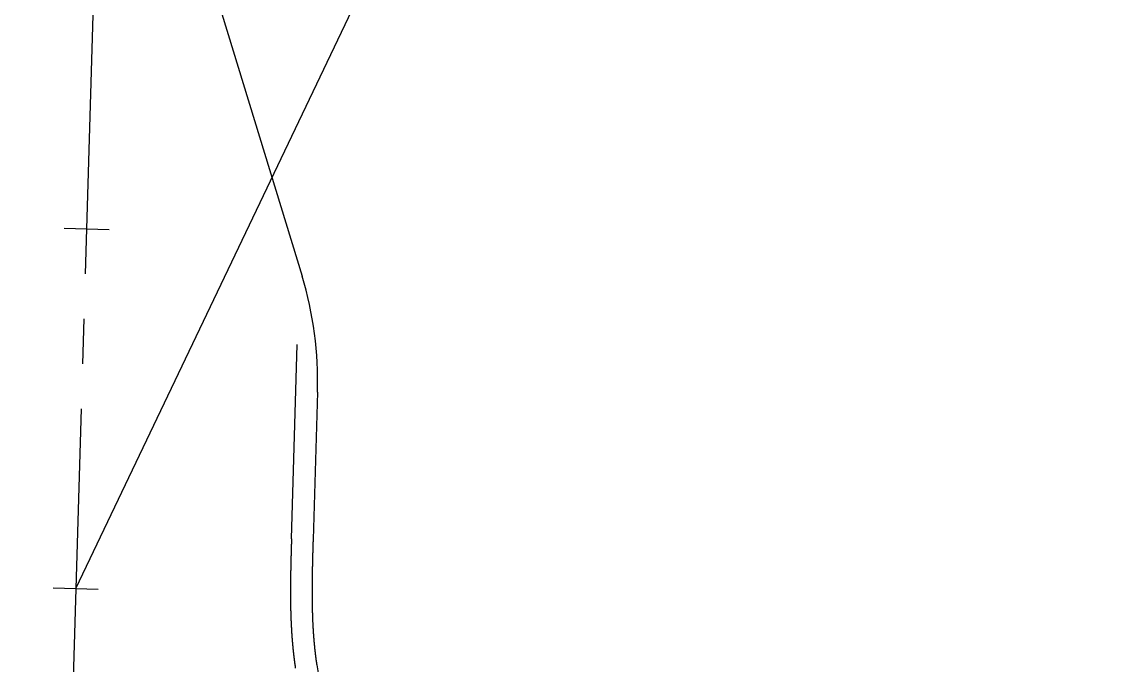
# Model space of a CAD drawing. Header units: millimetres. Extents: x 29316 to 52938, y 29851 to 35526.
# Drawn here: x 30676 to 30981, y 31342.7 to 31521.3 of the extents above; entities that cross this region are included whole.
import ezdxf

# ---------------------------------------------------------------- set-up
doc = ezdxf.new("R2010")
doc.units = ezdxf.units.MM
doc.header["$MEASUREMENT"] = 0
doc.linetypes.add('CENTER2', pattern=[1.125, 0.75, -0.125, 0.125, -0.125])
doc.layers.get('0').update_dxf_attribs({"linetype": 'CONTINUOUS'})
for name, color, linetype in [('D-道路-车行道边线', 5, 'CONTINUOUS'), ('PILE', 7, 'CONTINUOUS'), ('标注_桩号', 2, 'CONTINUOUS'), ('道路中线_F', 7, 'CONTINUOUS')]:
    doc.layers.add(name, color=color, linetype=linetype)

msp = doc.modelspace()

# ---------------------------------------------------------------- linework, layer by layer
at = {"color": 1, "linetype": 'CENTER2', "ltscale": 100}
msp.add_line((30705.89, 31863.71), (30676.01, 30864.15), dxfattribs=at)
at = {"layer": 'D-道路-车行道边线'}
for p, q in [((30718.53, 31566.4), (30753.8, 31450.71)), ((30758.11, 31418.54), (30756.88, 31377.59))]:
    msp.add_line(p, q, dxfattribs=at)
at = {"layer": 'D-道路-车行道边线', "flags": 128}
msp.add_lwpolyline([(30756.88, 31377.59, -0.000001), (30756.87, 31377.39, -0.000004), (30756.86, 31377.19, -0.000007), (30756.86, 31376.99, -0.00001), (30756.85, 31376.79, -0.000012), (30756.85, 31376.59, -0.000015), (30756.84, 31376.39, -0.000018), (30756.83, 31376.19, -0.000021), (30756.83, 31375.99, -0.000024), (30756.82, 31375.8, -0.000026), (30756.82, 31375.6, -0.000029), (30756.81, 31375.4, -0.000032), (30756.8, 31375.2, -0.000035), (30756.8, 31375, -0.000038), (30756.79, 31374.8, -0.00004), (30756.79, 31374.6, -0.000043), (30756.78, 31374.4, -0.000046), (30756.78, 31374.2, -0.000049), (30756.77, 31374, -0.000051), (30756.76, 31373.81, -0.000054), (30756.76, 31373.61, -0.000057), (30756.75, 31373.41, -0.00006), (30756.75, 31373.21, -0.000063), (30756.74, 31373.01, -0.000065), (30756.74, 31372.81, -0.000068), (30756.73, 31372.61, -0.000071), (30756.73, 31372.42, -0.000074), (30756.72, 31372.22, -0.000076), (30756.72, 31372.02, -0.000079), (30756.71, 31371.82, -0.000082), (30756.71, 31371.62, -0.000085), (30756.7, 31371.43, -0.000088), (30756.7, 31371.23, -0.00009), (30756.69, 31371.03, -0.000093), (30756.69, 31370.83, -0.000096), (30756.68, 31370.63, -0.000099), (30756.68, 31370.44, -0.000101), (30756.67, 31370.24, -0.000104), (30756.67, 31370.04, -0.000107), (30756.66, 31369.84, -0.00011), (30756.66, 31369.65, -0.000112), (30756.66, 31369.45, -0.000115), (30756.65, 31369.25, -0.000118), (30756.65, 31369.05, -0.000121), (30756.64, 31368.86, -0.000122), (30756.64, 31368.66, -0.000123), (30756.64, 31368.47, -0.000125), (30756.63, 31368.27, -0.000128), (30756.63, 31368.07, -0.00013), (30756.63, 31367.88, -0.000133), (30756.62, 31367.68, -0.000136), (30756.62, 31367.48, -0.000138), (30756.62, 31367.29, -0.000141), (30756.61, 31367.09, -0.000143), (30756.61, 31366.89, -0.000146), (30756.61, 31366.7, -0.000149), (30756.61, 31366.5, -0.000151), (30756.6, 31366.3, -0.000154), (30756.6, 31366.11, -0.000156), (30756.6, 31365.91, -0.000159), (30756.6, 31365.72, -0.000161), (30756.6, 31365.52, -0.000164), (30756.59, 31365.32, -0.000167), (30756.59, 31365.13, -0.000169), (30756.59, 31364.93, -0.000172), (30756.59, 31364.74, -0.000174), (30756.59, 31364.54, -0.000177), (30756.59, 31364.35, -0.000179), (30756.59, 31364.15, -0.000182), (30756.59, 31363.95, -0.000184), (30756.58, 31363.76, -0.000187), (30756.58, 31363.56, -0.000189), (30756.58, 31363.37, -0.000192), (30756.58, 31363.17, -0.000194), (30756.58, 31362.98, -0.000197), (30756.58, 31362.78, -0.000199), (30756.58, 31362.59, -0.000202), (30756.58, 31362.39, -0.000204), (30756.59, 31362.2, -0.000207), (30756.59, 31362, -0.000209), (30756.59, 31361.81, -0.000212), (30756.59, 31361.61, -0.000214), (30756.59, 31361.42, -0.000217), (30756.59, 31361.23, -0.000219), (30756.59, 31361.03, -0.000222), (30756.59, 31360.84, -0.000224), (30756.6, 31360.64, -0.000227), (30756.6, 31360.45, -0.000229), (30756.6, 31360.25, -0.000232), (30756.6, 31360.06, -0.000234), (30756.61, 31359.87, -0.000237), (30756.61, 31359.67, -0.000239), (30756.61, 31359.48, -0.000242), (30756.62, 31359.28, -0.000244), (30756.62, 31359.09, -0.000246), (30756.62, 31358.9, -0.000249), (30756.63, 31358.7, -0.000251), (30756.63, 31358.51, -0.000254), (30756.64, 31358.32, -0.000256), (30756.64, 31358.12, -0.000259), (30756.65, 31357.93, -0.000261), (30756.65, 31357.74, -0.000263), (30756.66, 31357.54, -0.000266), (30756.66, 31357.35, -0.000268), (30756.67, 31357.16, -0.000271), (30756.67, 31356.96, -0.000273), (30756.68, 31356.77, -0.000276), (30756.69, 31356.58, -0.000278), (30756.69, 31356.39, -0.00028), (30756.7, 31356.19, -0.000283), (30756.71, 31356, -0.000285), (30756.71, 31355.81, -0.000288), (30756.72, 31355.62, -0.00029), (30756.73, 31355.42, -0.000292), (30756.74, 31355.23, -0.000295), (30756.74, 31355.04, -0.000297), (30756.75, 31354.85, -0.000299), (30756.76, 31354.66, -0.000302), (30756.77, 31354.46, -0.000304), (30756.78, 31354.27, -0.000307), (30756.79, 31354.08, -0.000309), (30756.8, 31353.89, -0.000311), (30756.81, 31353.7, -0.000314), (30756.82, 31353.5, -0.000316), (30756.83, 31353.31, -0.000318), (30756.84, 31353.12, -0.000321), (30756.85, 31352.93, -0.000323), (30756.86, 31352.74, -0.000325), (30756.87, 31352.55, -0.000328), (30756.89, 31352.36, -0.00033), (30756.9, 31352.17, -0.000332), (30756.91, 31351.97, -0.000335), (30756.92, 31351.78, -0.000337), (30756.94, 31351.59, -0.000339), (30756.95, 31351.4, -0.000342), (30756.96, 31351.21, -0.000344), (30756.98, 31351.02, -0.000346), (30756.99, 31350.83, -0.000348), (30757.01, 31350.64, -0.000351), (30757.02, 31350.45, -0.000353), (30757.03, 31350.26, -0.000355), (30757.05, 31350.07, -0.000358), (30757.07, 31349.88, -0.00036), (30757.08, 31349.69, -0.000362), (30757.1, 31349.5, -0.000364), (30757.11, 31349.31, -0.000367), (30757.13, 31349.12, -0.000369), (30757.15, 31348.93, -0.000371), (30757.16, 31348.74, -0.000374), (30757.18, 31348.55, -0.000376), (30757.2, 31348.36, -0.000378), (30757.22, 31348.18, -0.00038), (30757.24, 31347.99, -0.000383), (30757.25, 31347.8, -0.000385), (30757.27, 31347.61, -0.000387), (30757.29, 31347.42, -0.000389), (30757.31, 31347.23, -0.000392), (30757.33, 31347.04, -0.000394), (30757.35, 31346.85, -0.000396), (30757.37, 31346.67, -0.000398), (30757.4, 31346.48, -0.000401), (30757.42, 31346.29, -0.000403), (30757.44, 31346.1, -0.000405), (30757.46, 31345.91, -0.000407), (30757.48, 31345.73, -0.000409), (30757.51, 31345.54, -0.000412), (30757.53, 31345.35, -0.000414), (30757.55, 31345.16, -0.000416), (30757.58, 31344.98, -0.000418), (30757.6, 31344.79, -0.00042), (30757.62, 31344.6, -0.000423), (30757.65, 31344.41, -0.000425), (30757.67, 31344.23, -0.000427), (30757.7, 31344.04, -0.000429), (30757.72, 31343.85, -0.000431), (30757.75, 31343.67, -0.000434), (30757.78, 31343.48, -0.000436), (30757.8, 31343.3, -0.000438), (30757.83, 31343.11, -0.00044), (30757.86, 31342.92, -0.000471), (30757.89, 31342.73, -0.000471)], format="xyb", dxfattribs=at)
at = {"layer": 'D-道路-车行道边线'}
for centre, radius, start, end in [((30658.15, 31421.55), 100, 358.2774, 16.9592), ((30850.83, 31356.78), 94, 188.5906, 210.3509)]:
    msp.add_arc(centre, radius, start, end, dxfattribs=at)
at = {"layer": 'PILE'}
msp.add_lwpolyline([(30690.95, 31363.93), (30788.38, 31568.01), (30981.03, 31623.92)], dxfattribs=at)
at = {"layer": '标注_桩号'}
for p, q in [((30687.69, 31464.07), (30700.19, 31463.7)), ((30684.7, 31364.12), (30697.2, 31363.74))]:
    msp.add_line(p, q, dxfattribs=at)
at = {"layer": '道路中线_F', "color": 6, "linetype": 'CENTER2', "ltscale": 100}
msp.add_line((30750.88, 31377.77), (30752.5, 31431.72), dxfattribs=at)
at = {"layer": '道路中线_F', "color": 6, "linetype": 'CENTER2', "ltscale": 100, "flags": 128}
msp.add_lwpolyline([(30750.88, 31377.77, -0.000001), (30750.87, 31377.57, -0.000004), (30750.87, 31377.37, -0.000007), (30750.86, 31377.17, -0.00001), (30750.85, 31376.97, -0.000013), (30750.85, 31376.77, -0.000015), (30750.84, 31376.57, -0.000018), (30750.84, 31376.37, -0.000021), (30750.83, 31376.17, -0.000024), (30750.82, 31375.97, -0.000026), (30750.82, 31375.77, -0.000029), (30750.81, 31375.57, -0.000032), (30750.81, 31375.37, -0.000035), (30750.8, 31375.17, -0.000038), (30750.8, 31374.97, -0.00004), (30750.79, 31374.77, -0.000043), (30750.78, 31374.57, -0.000046), (30750.78, 31374.37, -0.000049), (30750.77, 31374.17, -0.000051), (30750.77, 31373.97, -0.000054), (30750.76, 31373.77, -0.000057), (30750.76, 31373.57, -0.00006), (30750.75, 31373.37, -0.000062), (30750.75, 31373.17, -0.000065), (30750.74, 31372.97, -0.000068), (30750.73, 31372.78, -0.000071), (30750.73, 31372.58, -0.000074), (30750.72, 31372.38, -0.000076), (30750.72, 31372.18, -0.000079), (30750.71, 31371.98, -0.000082), (30750.71, 31371.78, -0.000085), (30750.7, 31371.58, -0.000088), (30750.7, 31371.38, -0.00009), (30750.69, 31371.18, -0.000093), (30750.69, 31370.98, -0.000096), (30750.68, 31370.78, -0.000099), (30750.68, 31370.58, -0.000101), (30750.68, 31370.38, -0.000104), (30750.67, 31370.18, -0.000107), (30750.67, 31369.98, -0.00011), (30750.66, 31369.78, -0.000113), (30750.66, 31369.58, -0.000115), (30750.65, 31369.38, -0.000118), (30750.65, 31369.18, -0.000121), (30750.65, 31368.98, -0.000124), (30750.64, 31368.78, -0.000126), (30750.64, 31368.58, -0.000129), (30750.63, 31368.38, -0.000132), (30750.63, 31368.18, -0.000135), (30750.63, 31367.98, -0.000138), (30750.62, 31367.78, -0.00014), (30750.62, 31367.58, -0.000143), (30750.62, 31367.38, -0.000146), (30750.62, 31367.18, -0.000149), (30750.61, 31366.98, -0.000151), (30750.61, 31366.78, -0.000154), (30750.61, 31366.58, -0.000157), (30750.6, 31366.38, -0.00016), (30750.6, 31366.18, -0.000163), (30750.6, 31365.98, -0.000165), (30750.6, 31365.78, -0.000168), (30750.6, 31365.58, -0.000171), (30750.59, 31365.38, -0.000174), (30750.59, 31365.18, -0.000176), (30750.59, 31364.98, -0.000179), (30750.59, 31364.78, -0.000182), (30750.59, 31364.58, -0.000185), (30750.59, 31364.38, -0.000187), (30750.59, 31364.18, -0.00019), (30750.59, 31363.98, -0.000193), (30750.58, 31363.78, -0.000196), (30750.58, 31363.58, -0.000199), (30750.58, 31363.38, -0.000201), (30750.58, 31363.18, -0.000204), (30750.58, 31362.98, -0.000207), (30750.58, 31362.78, -0.00021), (30750.58, 31362.58, -0.000213), (30750.58, 31362.38, -0.000215), (30750.59, 31362.18, -0.000218), (30750.59, 31361.98, -0.000221), (30750.59, 31361.78, -0.000224), (30750.59, 31361.58, -0.000226), (30750.59, 31361.38, -0.000229), (30750.59, 31361.18, -0.000232), (30750.59, 31360.98, -0.000235), (30750.6, 31360.78, -0.000238), (30750.6, 31360.58, -0.00024), (30750.6, 31360.38, -0.000243), (30750.6, 31360.18, -0.000246), (30750.6, 31359.98, -0.000249), (30750.61, 31359.78, -0.000251), (30750.61, 31359.58, -0.000254), (30750.61, 31359.38, -0.000257), (30750.62, 31359.18, -0.00026), (30750.62, 31358.98, -0.000263), (30750.63, 31358.78, -0.000265), (30750.63, 31358.58, -0.000268), (30750.63, 31358.38, -0.000271), (30750.64, 31358.18, -0.000274), (30750.64, 31357.98, -0.000276), (30750.65, 31357.78, -0.000279), (30750.65, 31357.58, -0.000282), (30750.66, 31357.38, -0.000285), (30750.66, 31357.18, -0.000288), (30750.67, 31356.98, -0.00029), (30750.68, 31356.78, -0.000293), (30750.68, 31356.58, -0.000296), (30750.69, 31356.38, -0.000299), (30750.7, 31356.18, -0.000301), (30750.7, 31355.98, -0.000304), (30750.71, 31355.78, -0.000307), (30750.72, 31355.58, -0.00031), (30750.73, 31355.38, -0.000313), (30750.73, 31355.18, -0.000315), (30750.74, 31354.98, -0.000318), (30750.75, 31354.78, -0.000321), (30750.76, 31354.58, -0.000324), (30750.77, 31354.38, -0.000326), (30750.78, 31354.18, -0.000329), (30750.79, 31353.98, -0.000332), (30750.8, 31353.78, -0.000335), (30750.81, 31353.58, -0.000338), (30750.82, 31353.38, -0.00034), (30750.83, 31353.18, -0.000343), (30750.84, 31352.98, -0.000346), (30750.85, 31352.78, -0.000349), (30750.86, 31352.58, -0.000351), (30750.87, 31352.38, -0.000354), (30750.89, 31352.18, -0.000357), (30750.9, 31351.98, -0.00036), (30750.91, 31351.78, -0.000363), (30750.92, 31351.58, -0.000365), (30750.94, 31351.38, -0.000368), (30750.95, 31351.18, -0.000371), (30750.96, 31350.98, -0.000374), (30750.98, 31350.79, -0.000376), (30750.99, 31350.59, -0.000379), (30751.01, 31350.39, -0.000382), (30751.02, 31350.19, -0.000385), (30751.04, 31349.99, -0.000388), (30751.05, 31349.79, -0.00039), (30751.07, 31349.59, -0.000393), (30751.09, 31349.39, -0.000396), (30751.1, 31349.19, -0.000399), (30751.12, 31348.99, -0.000401), (30751.14, 31348.79, -0.000404), (30751.15, 31348.59, -0.000407), (30751.17, 31348.39, -0.00041), (30751.19, 31348.19, -0.000413), (30751.21, 31347.99, -0.000415), (30751.23, 31347.8, -0.000418), (30751.25, 31347.6, -0.000421), (30751.27, 31347.4, -0.000424), (30751.28, 31347.2, -0.000426), (30751.3, 31347, -0.000429), (30751.33, 31346.8, -0.000432), (30751.35, 31346.6, -0.000435), (30751.37, 31346.4, -0.000438), (30751.39, 31346.2, -0.00044), (30751.41, 31346.01, -0.000443), (30751.43, 31345.81, -0.000446), (30751.46, 31345.61, -0.000449), (30751.48, 31345.41, -0.000451), (30751.5, 31345.21, -0.000454), (30751.53, 31345.01, -0.000457), (30751.55, 31344.81, -0.00046), (30751.57, 31344.61, -0.000463), (30751.6, 31344.42, -0.000465), (30751.62, 31344.22, -0.000468), (30751.65, 31344.02, -0.000471), (30751.67, 31343.82, -0.000474), (30751.7, 31343.62, -0.000476), (30751.73, 31343.42, -0.000479), (30751.75, 31343.23, -0.000482), (30751.78, 31343.03, -0.000485), (30751.81, 31342.83, -0.000488), (30751.84, 31342.63, -0.00049), (30751.87, 31342.43, -0.000493), (30751.9, 31342.24, -0.000496), (30751.92, 31342.04, -0.000499), (30751.95, 31341.84)], format="xyb", dxfattribs=at)

doc.saveas('drawing.dxf')
